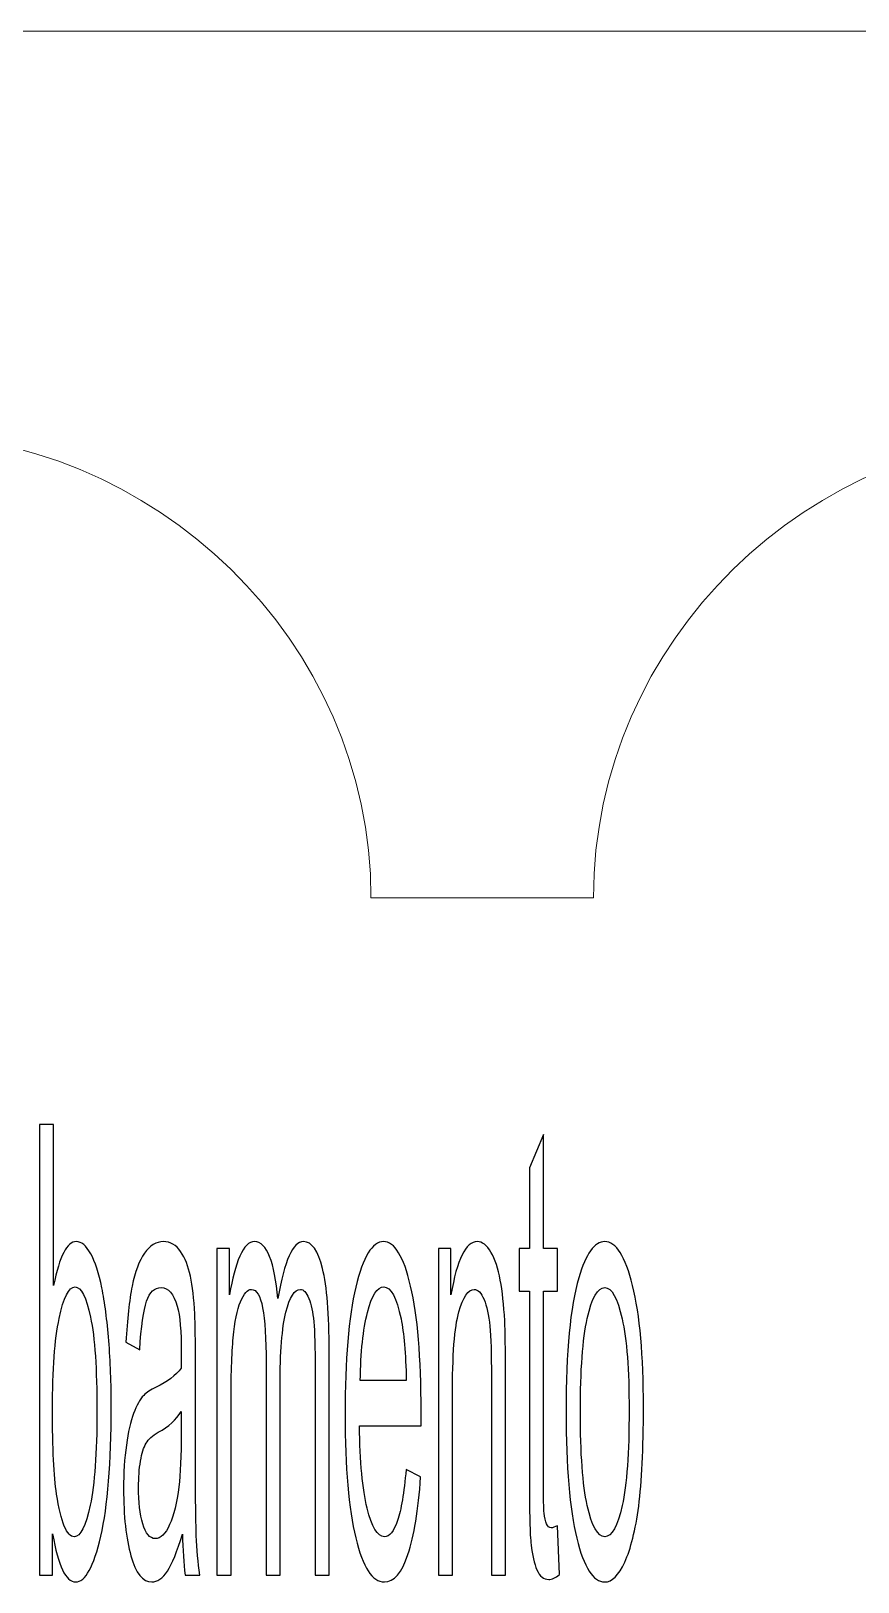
# Model space of a CAD drawing. Header units: millimetres. Extents: x -2444 to 3336, y -980 to 1690.
# Drawn here: x -1579.2 to -1527, y -810.2 to -712.3 of the extents above; entities that cross this region are included whole.
import ezdxf

# ---------------------------------------------------------------- set-up
doc = ezdxf.new("R2010")
doc.units = ezdxf.units.MM
doc.header["$MEASUREMENT"] = 0
doc.layers.add('Camada 1', color=7, linetype='Continuous')

msp = doc.modelspace()

# ---------------------------------------------------------------- linework, layer by layer
at = {"layer": 'Camada 1', "color": 250, "lineweight": 9}
msp.add_open_spline([(-1609.9365, -712.329), (-1609.9365, -712.329), (-1410.6635, -712.329), (-1410.6635, -712.329), (-1410.6635, -712.329), (-1402.5986, -712.329), (-1396, -718.9276), (-1396, -726.9925), (-1396, -726.9925), (-1396, -726.9925), (-1396, -767.0341), (-1396, -767.0341), (-1396, -767.0341), (-1396, -767.0341), (-1413.6364, -767.0341), (-1413.6364, -767.0341), (-1413.6364, -767.0341), (-1413.6364, -750.8373), (-1427.1331, -737.7071), (-1443.3299, -737.7071), (-1443.3299, -737.7071), (-1459.5267, -737.7071), (-1473.0235, -750.8373), (-1473.0235, -767.0341), (-1473.0235, -767.0341), (-1473.0235, -767.0341), (-1484.2723, -767.0341), (-1484.2723, -767.0341), (-1484.2723, -767.0341), (-1484.2723, -750.8373), (-1497.769, -737.7071), (-1513.9658, -737.7071), (-1513.9658, -737.7071), (-1530.1625, -737.7071), (-1543.7327, -750.8373), (-1543.7327, -767.0341), (-1543.7327, -767.0341), (-1543.7327, -767.0341), (-1557.7721, -767.0341), (-1557.7721, -767.0341), (-1557.7721, -767.0341), (-1557.7721, -750.8373), (-1571.4154, -737.7071), (-1587.6122, -737.7071), (-1587.6122, -737.7071), (-1603.809, -737.7071), (-1617.9657, -750.8373), (-1617.9657, -767.0341), (-1617.9657, -767.0341), (-1617.9657, -767.0341), (-1631.9317, -767.0341), (-1631.9317, -767.0341), (-1631.9317, -767.0341), (-1631.9317, -767.0341), (-1631.9317, -734.3243), (-1631.9317, -734.3243), (-1631.9317, -734.3243), (-1631.9317, -722.2269), (-1622.0339, -712.329), (-1609.9365, -712.329)], degree=3, knots=[0, 0, 0, 0, 0.0625, 0.0625, 0.0625, 0.0625, 0.125, 0.125, 0.125, 0.125, 0.1875, 0.1875, 0.1875, 0.1875, 0.25, 0.25, 0.25, 0.25, 0.3125, 0.3125, 0.3125, 0.3125, 0.375, 0.375, 0.375, 0.375, 0.4375, 0.4375, 0.4375, 0.4375, 0.5, 0.5, 0.5, 0.5, 0.5625, 0.5625, 0.5625, 0.5625, 0.625, 0.625, 0.625, 0.625, 0.6875, 0.6875, 0.6875, 0.6875, 0.75, 0.75, 0.75, 0.75, 0.8125, 0.8125, 0.8125, 0.8125, 0.875, 0.875, 0.875, 0.875, 1, 1, 1, 1], dxfattribs=at)
at = {"layer": 'Camada 1', "color": 250}
for points, knots in [([(-1577.8569, -809.7758), (-1577.8569, -809.7758), (-1578.6813, -809.7758), (-1578.6813, -809.7758), (-1578.6813, -809.7758), (-1578.6813, -809.7758), (-1578.6813, -781.3471), (-1578.6813, -781.3471), (-1578.6813, -781.3471), (-1578.6813, -781.3471), (-1577.7966, -781.3471), (-1577.7966, -781.3471), (-1577.7966, -781.3471), (-1577.7966, -781.3471), (-1577.7966, -791.4917), (-1577.7966, -791.4917), (-1577.7966, -791.4917), (-1577.4229, -789.652), (-1576.947, -788.7322), (-1576.3672, -788.7322), (-1576.3672, -788.7322), (-1576.0471, -788.7322), (-1575.7421, -788.9837), (-1575.4556, -789.4932), (-1575.4556, -789.4932), (-1575.169, -790.0028), (-1574.9344, -790.7241), (-1574.7484, -791.6439), (-1574.7484, -791.6439), (-1574.5641, -792.5703), (-1574.4183, -793.6821), (-1574.3144, -794.9857), (-1574.3144, -794.9857), (-1574.2089, -796.2828), (-1574.1569, -797.679), (-1574.1569, -799.1614), (-1574.1569, -799.1614), (-1574.1569, -802.6819), (-1574.3781, -805.4083), (-1574.8188, -807.3273), (-1574.8188, -807.3273), (-1575.2612, -809.253), (-1575.7907, -810.2126), (-1576.4091, -810.2126), (-1576.4091, -810.2126), (-1577.024, -810.2126), (-1577.5066, -809.2001), (-1577.8569, -807.1817), (-1577.8569, -807.1817), (-1577.8569, -807.1817), (-1577.8569, -809.7758), (-1577.8569, -809.7758)], [0, 0, 0, 0, 0.0714286, 0.0714286, 0.0714286, 0.0714286, 0.1428571, 0.1428571, 0.1428571, 0.1428571, 0.2142857, 0.2142857, 0.2142857, 0.2142857, 0.2857143, 0.2857143, 0.2857143, 0.2857143, 0.3571429, 0.3571429, 0.3571429, 0.3571429, 0.4285714, 0.4285714, 0.4285714, 0.4285714, 0.5, 0.5, 0.5, 0.5, 0.5714286, 0.5714286, 0.5714286, 0.5714286, 0.6428571, 0.6428571, 0.6428571, 0.6428571, 0.7142857, 0.7142857, 0.7142857, 0.7142857, 0.7857143, 0.7857143, 0.7857143, 0.7857143, 0.8571429, 0.8571429, 0.8571429, 0.8571429, 1, 1, 1, 1]), ([(-1546.0085, -806.659), (-1546.0085, -806.659), (-1545.8879, -809.7427), (-1545.8879, -809.7427), (-1545.8879, -809.7427), (-1546.1359, -809.9479), (-1546.3588, -810.0537), (-1546.5531, -810.0537), (-1546.5531, -810.0537), (-1546.8732, -810.0537), (-1547.1212, -809.8552), (-1547.2988, -809.4515), (-1547.2988, -809.4515), (-1547.4748, -809.0479), (-1547.5988, -808.5251), (-1547.6708, -807.87), (-1547.6708, -807.87), (-1547.7429, -807.2148), (-1547.7781, -805.8384), (-1547.7781, -803.7407), (-1547.7781, -803.7407), (-1547.7781, -803.7407), (-1547.7781, -791.8689), (-1547.7781, -791.8689), (-1547.7781, -791.8689), (-1547.7781, -791.8689), (-1548.4316, -791.8689), (-1548.4316, -791.8689), (-1548.4316, -791.8689), (-1548.4316, -791.8689), (-1548.4316, -789.169), (-1548.4316, -789.169), (-1548.4316, -789.169), (-1548.4316, -789.169), (-1547.7781, -789.169), (-1547.7781, -789.169), (-1547.7781, -789.169), (-1547.7781, -789.169), (-1547.7781, -784.0735), (-1547.7781, -784.0735), (-1547.7781, -784.0735), (-1547.7781, -784.0735), (-1546.8933, -781.9758), (-1546.8933, -781.9758), (-1546.8933, -781.9758), (-1546.8933, -781.9758), (-1546.8933, -789.169), (-1546.8933, -789.169), (-1546.8933, -789.169), (-1546.8933, -789.169), (-1546.0085, -789.169), (-1546.0085, -789.169), (-1546.0085, -789.169), (-1546.0085, -789.169), (-1546.0085, -791.8689), (-1546.0085, -791.8689), (-1546.0085, -791.8689), (-1546.0085, -791.8689), (-1546.8933, -791.8689), (-1546.8933, -791.8689), (-1546.8933, -791.8689), (-1546.8933, -791.8689), (-1546.8933, -803.9392), (-1546.8933, -803.9392), (-1546.8933, -803.9392), (-1546.8933, -804.9384), (-1546.8782, -805.5803), (-1546.8464, -805.8649), (-1546.8464, -805.8649), (-1546.8162, -806.1494), (-1546.766, -806.3744), (-1546.6956, -806.5465), (-1546.6956, -806.5465), (-1546.6252, -806.7119), (-1546.5247, -806.7979), (-1546.394, -806.7979), (-1546.394, -806.7979), (-1546.2968, -806.7979), (-1546.1677, -806.7516), (-1546.0085, -806.659)], [0, 0, 0, 0, 0.047619, 0.047619, 0.047619, 0.047619, 0.0952381, 0.0952381, 0.0952381, 0.0952381, 0.1428571, 0.1428571, 0.1428571, 0.1428571, 0.1904762, 0.1904762, 0.1904762, 0.1904762, 0.2380952, 0.2380952, 0.2380952, 0.2380952, 0.2857143, 0.2857143, 0.2857143, 0.2857143, 0.3333333, 0.3333333, 0.3333333, 0.3333333, 0.3809524, 0.3809524, 0.3809524, 0.3809524, 0.4285714, 0.4285714, 0.4285714, 0.4285714, 0.4761905, 0.4761905, 0.4761905, 0.4761905, 0.5238095, 0.5238095, 0.5238095, 0.5238095, 0.5714286, 0.5714286, 0.5714286, 0.5714286, 0.6190476, 0.6190476, 0.6190476, 0.6190476, 0.6666667, 0.6666667, 0.6666667, 0.6666667, 0.7142857, 0.7142857, 0.7142857, 0.7142857, 0.7619048, 0.7619048, 0.7619048, 0.7619048, 0.8095238, 0.8095238, 0.8095238, 0.8095238, 0.8571429, 0.8571429, 0.8571429, 0.8571429, 0.9047619, 0.9047619, 0.9047619, 0.9047619, 1, 1, 1, 1]), ([(-1569.6711, -807.195), (-1569.9995, -808.3001), (-1570.3162, -809.0743), (-1570.6195, -809.531), (-1570.6195, -809.531), (-1570.9228, -809.9876), (-1571.2479, -810.2126), (-1571.5965, -810.2126), (-1571.5965, -810.2126), (-1572.1696, -810.2126), (-1572.6103, -809.6633), (-1572.9186, -808.5582), (-1572.9186, -808.5582), (-1573.2269, -807.4597), (-1573.3811, -806.0502), (-1573.3811, -804.3362), (-1573.3811, -804.3362), (-1573.3811, -803.3304), (-1573.3224, -802.4105), (-1573.2068, -801.5767), (-1573.2068, -801.5767), (-1573.0895, -800.7429), (-1572.937, -800.0812), (-1572.7493, -799.5783), (-1572.7493, -799.5783), (-1572.56, -799.0753), (-1572.3489, -798.6915), (-1572.1126, -798.4334), (-1572.1126, -798.4334), (-1571.9383, -798.2548), (-1571.6752, -798.0827), (-1571.325, -797.9107), (-1571.325, -797.9107), (-1570.6111, -797.5798), (-1570.0833, -797.1761), (-1569.7465, -796.7129), (-1569.7465, -796.7129), (-1569.7431, -796.2364), (-1569.7414, -795.932), (-1569.7414, -795.8063), (-1569.7414, -795.8063), (-1569.7414, -794.3902), (-1569.8252, -793.3909), (-1569.9928, -792.8086), (-1569.9928, -792.8086), (-1570.219, -792.0211), (-1570.5558, -791.6307), (-1571.0016, -791.6307), (-1571.0016, -791.6307), (-1571.4189, -791.6307), (-1571.7272, -791.9218), (-1571.9249, -792.4976), (-1571.9249, -792.4976), (-1572.1243, -793.0733), (-1572.2701, -794.0924), (-1572.3656, -795.5614), (-1572.3656, -795.5614), (-1572.3656, -795.5614), (-1573.2303, -795.085), (-1573.2303, -795.085), (-1573.2303, -795.085), (-1573.1515, -793.6225), (-1573.0225, -792.438), (-1572.8415, -791.538), (-1572.8415, -791.538), (-1572.6605, -790.638), (-1572.3991, -789.9498), (-1572.0573, -789.4601), (-1572.0573, -789.4601), (-1571.7171, -788.977), (-1571.32, -788.7322), (-1570.8709, -788.7322), (-1570.8709, -788.7322), (-1570.4252, -788.7322), (-1570.0615, -788.9373), (-1569.7817, -789.3542), (-1569.7817, -789.3542), (-1569.5035, -789.7711), (-1569.2974, -790.2873), (-1569.1667, -790.916), (-1569.1667, -790.916), (-1569.036, -791.5446), (-1568.9438, -792.3387), (-1568.8902, -793.2983), (-1568.8902, -793.2983), (-1568.8617, -793.8938), (-1568.8466, -794.9659), (-1568.8466, -796.5077), (-1568.8466, -796.5077), (-1568.8466, -796.5077), (-1568.8466, -801.14), (-1568.8466, -801.14), (-1568.8466, -801.14), (-1568.8466, -804.3759), (-1568.8282, -806.4207), (-1568.7913, -807.2876), (-1568.7913, -807.2876), (-1568.7562, -808.1545), (-1568.6824, -808.9817), (-1568.5752, -809.7758), (-1568.5752, -809.7758), (-1568.5752, -809.7758), (-1569.5002, -809.7758), (-1569.5002, -809.7758), (-1569.5002, -809.7758), (-1569.589, -809.0413), (-1569.646, -808.181), (-1569.6711, -807.195)], [0, 0, 0, 0, 0.0357143, 0.0357143, 0.0357143, 0.0357143, 0.0714286, 0.0714286, 0.0714286, 0.0714286, 0.1071429, 0.1071429, 0.1071429, 0.1071429, 0.1428571, 0.1428571, 0.1428571, 0.1428571, 0.1785714, 0.1785714, 0.1785714, 0.1785714, 0.2142857, 0.2142857, 0.2142857, 0.2142857, 0.25, 0.25, 0.25, 0.25, 0.2857143, 0.2857143, 0.2857143, 0.2857143, 0.3214286, 0.3214286, 0.3214286, 0.3214286, 0.3571429, 0.3571429, 0.3571429, 0.3571429, 0.3928571, 0.3928571, 0.3928571, 0.3928571, 0.4285714, 0.4285714, 0.4285714, 0.4285714, 0.4642857, 0.4642857, 0.4642857, 0.4642857, 0.5, 0.5, 0.5, 0.5, 0.5357143, 0.5357143, 0.5357143, 0.5357143, 0.5714286, 0.5714286, 0.5714286, 0.5714286, 0.6071429, 0.6071429, 0.6071429, 0.6071429, 0.6428571, 0.6428571, 0.6428571, 0.6428571, 0.6785714, 0.6785714, 0.6785714, 0.6785714, 0.7142857, 0.7142857, 0.7142857, 0.7142857, 0.75, 0.75, 0.75, 0.75, 0.7857143, 0.7857143, 0.7857143, 0.7857143, 0.8214286, 0.8214286, 0.8214286, 0.8214286, 0.8571429, 0.8571429, 0.8571429, 0.8571429, 0.8928571, 0.8928571, 0.8928571, 0.8928571, 0.9285714, 0.9285714, 0.9285714, 0.9285714, 1, 1, 1, 1]), ([(-1567.4877, -809.7758), (-1567.4877, -809.7758), (-1567.4877, -789.169), (-1567.4877, -789.169), (-1567.4877, -789.169), (-1567.4877, -789.169), (-1566.6934, -789.169), (-1566.6934, -789.169), (-1566.6934, -789.169), (-1566.6934, -789.169), (-1566.6934, -792.0806), (-1566.6934, -792.0806), (-1566.6934, -792.0806), (-1566.5308, -791.0748), (-1566.313, -790.2608), (-1566.0415, -789.652), (-1566.0415, -789.652), (-1565.7701, -789.0366), (-1565.4617, -788.7322), (-1565.1149, -788.7322), (-1565.1149, -788.7322), (-1564.7295, -788.7322), (-1564.4127, -789.0498), (-1564.1664, -789.6785), (-1564.1664, -789.6785), (-1563.9201, -790.3138), (-1563.7458, -791.1939), (-1563.6453, -792.3321), (-1563.6453, -792.3321), (-1563.2297, -789.93), (-1562.6918, -788.7322), (-1562.0282, -788.7322), (-1562.0282, -788.7322), (-1561.5088, -788.7322), (-1561.1083, -789.2947), (-1560.8301, -790.4263), (-1560.8301, -790.4263), (-1560.5503, -791.5579), (-1560.4095, -793.2983), (-1560.4095, -795.6475), (-1560.4095, -795.6475), (-1560.4095, -795.6475), (-1560.4095, -809.7758), (-1560.4095, -809.7758), (-1560.4095, -809.7758), (-1560.4095, -809.7758), (-1561.2943, -809.7758), (-1561.2943, -809.7758), (-1561.2943, -809.7758), (-1561.2943, -809.7758), (-1561.2943, -796.8055), (-1561.2943, -796.8055), (-1561.2943, -796.8055), (-1561.2943, -795.4159), (-1561.3244, -794.41), (-1561.3814, -793.7946), (-1561.3814, -793.7946), (-1561.4384, -793.1792), (-1561.5423, -792.6895), (-1561.6948, -792.3123), (-1561.6948, -792.3123), (-1561.8456, -791.9351), (-1562.0232, -791.7498), (-1562.226, -791.7498), (-1562.226, -791.7498), (-1562.5946, -791.7498), (-1562.8996, -792.2329), (-1563.1426, -793.1924), (-1563.1426, -793.1924), (-1563.3855, -794.1585), (-1563.5062, -795.7004), (-1563.5062, -797.818), (-1563.5062, -797.818), (-1563.5062, -797.818), (-1563.5062, -809.7758), (-1563.5062, -809.7758), (-1563.5062, -809.7758), (-1563.5062, -809.7758), (-1564.391, -809.7758), (-1564.391, -809.7758), (-1564.391, -809.7758), (-1564.391, -809.7758), (-1564.391, -796.4019), (-1564.391, -796.4019), (-1564.391, -796.4019), (-1564.391, -794.8534), (-1564.463, -793.6887), (-1564.6071, -792.9145), (-1564.6071, -792.9145), (-1564.7512, -792.1402), (-1564.9875, -791.7498), (-1565.3143, -791.7498), (-1565.3143, -791.7498), (-1565.5623, -791.7498), (-1565.7919, -792.0079), (-1566.003, -792.524), (-1566.003, -792.524), (-1566.2141, -793.0402), (-1566.3666, -793.7946), (-1566.4621, -794.7938), (-1566.4621, -794.7938), (-1566.556, -795.7864), (-1566.6029, -797.2224), (-1566.6029, -799.0952), (-1566.6029, -799.0952), (-1566.6029, -799.0952), (-1566.6029, -809.7758), (-1566.6029, -809.7758), (-1566.6029, -809.7758), (-1566.6029, -809.7758), (-1567.4877, -809.7758), (-1567.4877, -809.7758)], [0, 0, 0, 0, 0.0344828, 0.0344828, 0.0344828, 0.0344828, 0.0689655, 0.0689655, 0.0689655, 0.0689655, 0.1034483, 0.1034483, 0.1034483, 0.1034483, 0.137931, 0.137931, 0.137931, 0.137931, 0.1724138, 0.1724138, 0.1724138, 0.1724138, 0.2068966, 0.2068966, 0.2068966, 0.2068966, 0.2413793, 0.2413793, 0.2413793, 0.2413793, 0.2758621, 0.2758621, 0.2758621, 0.2758621, 0.3103448, 0.3103448, 0.3103448, 0.3103448, 0.3448276, 0.3448276, 0.3448276, 0.3448276, 0.3793103, 0.3793103, 0.3793103, 0.3793103, 0.4137931, 0.4137931, 0.4137931, 0.4137931, 0.4482759, 0.4482759, 0.4482759, 0.4482759, 0.4827586, 0.4827586, 0.4827586, 0.4827586, 0.5172414, 0.5172414, 0.5172414, 0.5172414, 0.5517241, 0.5517241, 0.5517241, 0.5517241, 0.5862069, 0.5862069, 0.5862069, 0.5862069, 0.6206897, 0.6206897, 0.6206897, 0.6206897, 0.6551724, 0.6551724, 0.6551724, 0.6551724, 0.6896552, 0.6896552, 0.6896552, 0.6896552, 0.7241379, 0.7241379, 0.7241379, 0.7241379, 0.7586207, 0.7586207, 0.7586207, 0.7586207, 0.7931034, 0.7931034, 0.7931034, 0.7931034, 0.8275862, 0.8275862, 0.8275862, 0.8275862, 0.862069, 0.862069, 0.862069, 0.862069, 0.8965517, 0.8965517, 0.8965517, 0.8965517, 0.9310345, 0.9310345, 0.9310345, 0.9310345, 1, 1, 1, 1]), ([(-1555.5533, -803.1054), (-1555.5533, -803.1054), (-1554.6384, -803.5818), (-1554.6384, -803.5818), (-1554.6384, -803.5818), (-1554.7808, -805.6796), (-1555.0473, -807.3141), (-1555.436, -808.4722), (-1555.436, -808.4722), (-1555.8248, -809.6302), (-1556.3208, -810.2126), (-1556.9257, -810.2126), (-1556.9257, -810.2126), (-1557.6865, -810.2126), (-1558.2897, -809.2861), (-1558.7355, -807.4332), (-1558.7355, -807.4332), (-1559.1812, -805.5869), (-1559.4041, -802.9863), (-1559.4041, -799.6444), (-1559.4041, -799.6444), (-1559.4041, -796.1901), (-1559.1795, -793.5034), (-1558.7288, -791.5976), (-1558.7288, -791.5976), (-1558.278, -789.6851), (-1557.6932, -788.7322), (-1556.9743, -788.7322), (-1556.9743, -788.7322), (-1556.2789, -788.7322), (-1555.7108, -789.6653), (-1555.2701, -791.538), (-1555.2701, -791.538), (-1554.8294, -793.4108), (-1554.6082, -796.0445), (-1554.6082, -799.4393), (-1554.6082, -799.4393), (-1554.6082, -799.6444), (-1554.6099, -799.9555), (-1554.6132, -800.3657), (-1554.6132, -800.3657), (-1554.6132, -800.3657), (-1558.4992, -800.3657), (-1558.4992, -800.3657), (-1558.4992, -800.3657), (-1558.4657, -802.6223), (-1558.3048, -804.3561), (-1558.0132, -805.5538), (-1558.0132, -805.5538), (-1557.7234, -806.7516), (-1557.3597, -807.3538), (-1556.9257, -807.3538), (-1556.9257, -807.3538), (-1556.6023, -807.3538), (-1556.3258, -807.0163), (-1556.0979, -806.3413), (-1556.0979, -806.3413), (-1555.8683, -805.6663), (-1555.6874, -804.5877), (-1555.5533, -803.1054)], [0, 0, 0, 0, 0.0625, 0.0625, 0.0625, 0.0625, 0.125, 0.125, 0.125, 0.125, 0.1875, 0.1875, 0.1875, 0.1875, 0.25, 0.25, 0.25, 0.25, 0.3125, 0.3125, 0.3125, 0.3125, 0.375, 0.375, 0.375, 0.375, 0.4375, 0.4375, 0.4375, 0.4375, 0.5, 0.5, 0.5, 0.5, 0.5625, 0.5625, 0.5625, 0.5625, 0.625, 0.625, 0.625, 0.625, 0.6875, 0.6875, 0.6875, 0.6875, 0.75, 0.75, 0.75, 0.75, 0.8125, 0.8125, 0.8125, 0.8125, 0.875, 0.875, 0.875, 0.875, 1, 1, 1, 1]), ([(-1553.5207, -809.7758), (-1553.5207, -809.7758), (-1553.5207, -789.169), (-1553.5207, -789.169), (-1553.5207, -789.169), (-1553.5207, -789.169), (-1552.7264, -789.169), (-1552.7264, -789.169), (-1552.7264, -789.169), (-1552.7264, -789.169), (-1552.7264, -792.0939), (-1552.7264, -792.0939), (-1552.7264, -792.0939), (-1552.3444, -789.8506), (-1551.7914, -788.7322), (-1551.0692, -788.7322), (-1551.0692, -788.7322), (-1550.7541, -788.7322), (-1550.4659, -788.9572), (-1550.2028, -789.4006), (-1550.2028, -789.4006), (-1549.9397, -789.8439), (-1549.742, -790.4329), (-1549.6113, -791.1542), (-1549.6113, -791.1542), (-1549.4806, -791.8755), (-1549.3884, -792.7358), (-1549.3365, -793.7284), (-1549.3365, -793.7284), (-1549.3046, -794.3769), (-1549.2879, -795.5085), (-1549.2879, -797.1232), (-1549.2879, -797.1232), (-1549.2879, -797.1232), (-1549.2879, -809.7758), (-1549.2879, -809.7758), (-1549.2879, -809.7758), (-1549.2879, -809.7758), (-1550.1726, -809.7758), (-1550.1726, -809.7758), (-1550.1726, -809.7758), (-1550.1726, -809.7758), (-1550.1726, -797.2555), (-1550.1726, -797.2555), (-1550.1726, -797.2555), (-1550.1726, -795.8328), (-1550.2062, -794.7673), (-1550.2749, -794.0659), (-1550.2749, -794.0659), (-1550.3436, -793.3644), (-1550.4659, -792.802), (-1550.6402, -792.3784), (-1550.6402, -792.3784), (-1550.8144, -791.9615), (-1551.0206, -791.7498), (-1551.2551, -791.7498), (-1551.2551, -791.7498), (-1551.6305, -791.7498), (-1551.9539, -792.2196), (-1552.2271, -793.1659), (-1552.2271, -793.1659), (-1552.5002, -794.1056), (-1552.6359, -795.8989), (-1552.6359, -798.5327), (-1552.6359, -798.5327), (-1552.6359, -798.5327), (-1552.6359, -809.7758), (-1552.6359, -809.7758), (-1552.6359, -809.7758), (-1552.6359, -809.7758), (-1553.5207, -809.7758), (-1553.5207, -809.7758)], [0, 0, 0, 0, 0.0526316, 0.0526316, 0.0526316, 0.0526316, 0.1052632, 0.1052632, 0.1052632, 0.1052632, 0.1578947, 0.1578947, 0.1578947, 0.1578947, 0.2105263, 0.2105263, 0.2105263, 0.2105263, 0.2631579, 0.2631579, 0.2631579, 0.2631579, 0.3157895, 0.3157895, 0.3157895, 0.3157895, 0.3684211, 0.3684211, 0.3684211, 0.3684211, 0.4210526, 0.4210526, 0.4210526, 0.4210526, 0.4736842, 0.4736842, 0.4736842, 0.4736842, 0.5263158, 0.5263158, 0.5263158, 0.5263158, 0.5789474, 0.5789474, 0.5789474, 0.5789474, 0.6315789, 0.6315789, 0.6315789, 0.6315789, 0.6842105, 0.6842105, 0.6842105, 0.6842105, 0.7368421, 0.7368421, 0.7368421, 0.7368421, 0.7894737, 0.7894737, 0.7894737, 0.7894737, 0.8421053, 0.8421053, 0.8421053, 0.8421053, 0.8947368, 0.8947368, 0.8947368, 0.8947368, 1, 1, 1, 1]), ([(-1545.4673, -799.4724), (-1545.4673, -795.6673), (-1545.1992, -792.8483), (-1544.6613, -791.0152), (-1544.6613, -791.0152), (-1544.2139, -789.4932), (-1543.6659, -788.7322), (-1543.0208, -788.7322), (-1543.0208, -788.7322), (-1542.3052, -788.7322), (-1541.7188, -789.6587), (-1541.263, -791.5115), (-1541.263, -791.5115), (-1540.8089, -793.3578), (-1540.581, -795.9188), (-1540.581, -799.1812), (-1540.581, -799.1812), (-1540.581, -801.8282), (-1540.6815, -803.9061), (-1540.8826, -805.4215), (-1540.8826, -805.4215), (-1541.0837, -806.9369), (-1541.3769, -808.1148), (-1541.7623, -808.9552), (-1541.7623, -808.9552), (-1542.1461, -809.7957), (-1542.5667, -810.2126), (-1543.0208, -810.2126), (-1543.0208, -810.2126), (-1543.7514, -810.2126), (-1544.3412, -809.2927), (-1544.792, -807.4464), (-1544.792, -807.4464), (-1545.2428, -805.6002), (-1545.4673, -802.9399), (-1545.4673, -799.4724)], [0, 0, 0, 0, 0.1, 0.1, 0.1, 0.1, 0.2, 0.2, 0.2, 0.2, 0.3, 0.3, 0.3, 0.3, 0.4, 0.4, 0.4, 0.4, 0.5, 0.5, 0.5, 0.5, 0.6, 0.6, 0.6, 0.6, 0.7, 0.7, 0.7, 0.7, 0.8, 0.8, 0.8, 0.8, 1, 1, 1, 1]), ([(-1577.8669, -799.3202), (-1577.8669, -801.7819), (-1577.7815, -803.562), (-1577.6122, -804.6605), (-1577.6122, -804.6605), (-1577.334, -806.4538), (-1576.9587, -807.3538), (-1576.4845, -807.3538), (-1576.4845, -807.3538), (-1576.0974, -807.3538), (-1575.7639, -806.6921), (-1575.4841, -805.3686), (-1575.4841, -805.3686), (-1575.2026, -804.0451), (-1575.0618, -802.073), (-1575.0618, -799.4525), (-1575.0618, -799.4525), (-1575.0618, -796.7658), (-1575.1959, -794.7872), (-1575.4656, -793.51), (-1575.4656, -793.51), (-1575.7354, -792.2329), (-1576.0622, -791.591), (-1576.4442, -791.591), (-1576.4442, -791.591), (-1576.8313, -791.591), (-1577.1648, -792.2527), (-1577.4447, -793.5762), (-1577.4447, -793.5762), (-1577.7262, -794.8997), (-1577.8669, -796.8121), (-1577.8669, -799.3202)], [0, 0, 0, 0, 0.1111111, 0.1111111, 0.1111111, 0.1111111, 0.2222222, 0.2222222, 0.2222222, 0.2222222, 0.3333333, 0.3333333, 0.3333333, 0.3333333, 0.4444444, 0.4444444, 0.4444444, 0.4444444, 0.5555556, 0.5555556, 0.5555556, 0.5555556, 0.6666667, 0.6666667, 0.6666667, 0.6666667, 0.7777778, 0.7777778, 0.7777778, 0.7777778, 1, 1, 1, 1]), ([(-1558.4489, -797.507), (-1558.4489, -797.507), (-1555.5433, -797.507), (-1555.5433, -797.507), (-1555.5433, -797.507), (-1555.5818, -795.7732), (-1555.6941, -794.4762), (-1555.8767, -793.6093), (-1555.8767, -793.6093), (-1556.1566, -792.2659), (-1556.5219, -791.591), (-1556.9693, -791.591), (-1556.9693, -791.591), (-1557.3748, -791.591), (-1557.715, -792.127), (-1557.9915, -793.199), (-1557.9915, -793.199), (-1558.2663, -794.271), (-1558.4188, -795.707), (-1558.4489, -797.507)], [0, 0, 0, 0, 0.1666667, 0.1666667, 0.1666667, 0.1666667, 0.3333333, 0.3333333, 0.3333333, 0.3333333, 0.5, 0.5, 0.5, 0.5, 0.6666667, 0.6666667, 0.6666667, 0.6666667, 1, 1, 1, 1]), ([(-1544.5624, -799.479), (-1544.5624, -802.1128), (-1544.4166, -804.0848), (-1544.1251, -805.3884), (-1544.1251, -805.3884), (-1543.8318, -806.6987), (-1543.4648, -807.3538), (-1543.0208, -807.3538), (-1543.0208, -807.3538), (-1542.5817, -807.3538), (-1542.2164, -806.6987), (-1541.9232, -805.3818), (-1541.9232, -805.3818), (-1541.6316, -804.0649), (-1541.4858, -802.0598), (-1541.4858, -799.3665), (-1541.4858, -799.3665), (-1541.4858, -796.8254), (-1541.6333, -794.8997), (-1541.9266, -793.5961), (-1541.9266, -793.5961), (-1542.2198, -792.2858), (-1542.5851, -791.6307), (-1543.0208, -791.6307), (-1543.0208, -791.6307), (-1543.4648, -791.6307), (-1543.8318, -792.2792), (-1544.1251, -793.5828), (-1544.1251, -793.5828), (-1544.4166, -794.8865), (-1544.5624, -796.8519), (-1544.5624, -799.479)], [0, 0, 0, 0, 0.1111111, 0.1111111, 0.1111111, 0.1111111, 0.2222222, 0.2222222, 0.2222222, 0.2222222, 0.3333333, 0.3333333, 0.3333333, 0.3333333, 0.4444444, 0.4444444, 0.4444444, 0.4444444, 0.5555556, 0.5555556, 0.5555556, 0.5555556, 0.6666667, 0.6666667, 0.6666667, 0.6666667, 0.7777778, 0.7777778, 0.7777778, 0.7777778, 1, 1, 1, 1]), ([(-1569.7414, -799.4525), (-1570.0632, -799.9687), (-1570.5458, -800.4054), (-1571.1893, -800.7628), (-1571.1893, -800.7628), (-1571.5546, -800.9679), (-1571.8126, -801.1995), (-1571.9634, -801.4576), (-1571.9634, -801.4576), (-1572.1143, -801.7157), (-1572.2299, -802.0929), (-1572.312, -802.5826), (-1572.312, -802.5826), (-1572.3941, -803.0789), (-1572.436, -803.6282), (-1572.436, -804.237), (-1572.436, -804.237), (-1572.436, -805.1568), (-1572.3472, -805.931), (-1572.1679, -806.5465), (-1572.1679, -806.5465), (-1571.9886, -807.1619), (-1571.7272, -807.4729), (-1571.3837, -807.4729), (-1571.3837, -807.4729), (-1571.0435, -807.4729), (-1570.7402, -807.1817), (-1570.4737, -806.5928), (-1570.4737, -806.5928), (-1570.209, -806.0105), (-1570.0129, -805.2097), (-1569.8889, -804.1973), (-1569.8889, -804.1973), (-1569.7934, -803.4098), (-1569.7465, -802.2517), (-1569.7465, -800.7231), (-1569.7465, -800.7231), (-1569.7465, -800.7231), (-1569.7414, -799.4525), (-1569.7414, -799.4525)], [0, 0, 0, 0, 0.0909091, 0.0909091, 0.0909091, 0.0909091, 0.1818182, 0.1818182, 0.1818182, 0.1818182, 0.2727273, 0.2727273, 0.2727273, 0.2727273, 0.3636364, 0.3636364, 0.3636364, 0.3636364, 0.4545455, 0.4545455, 0.4545455, 0.4545455, 0.5454545, 0.5454545, 0.5454545, 0.5454545, 0.6363636, 0.6363636, 0.6363636, 0.6363636, 0.7272727, 0.7272727, 0.7272727, 0.7272727, 0.8181818, 0.8181818, 0.8181818, 0.8181818, 1, 1, 1, 1])]:
    msp.add_open_spline(points, degree=3, knots=knots, dxfattribs=at)

doc.saveas('drawing.dxf')
